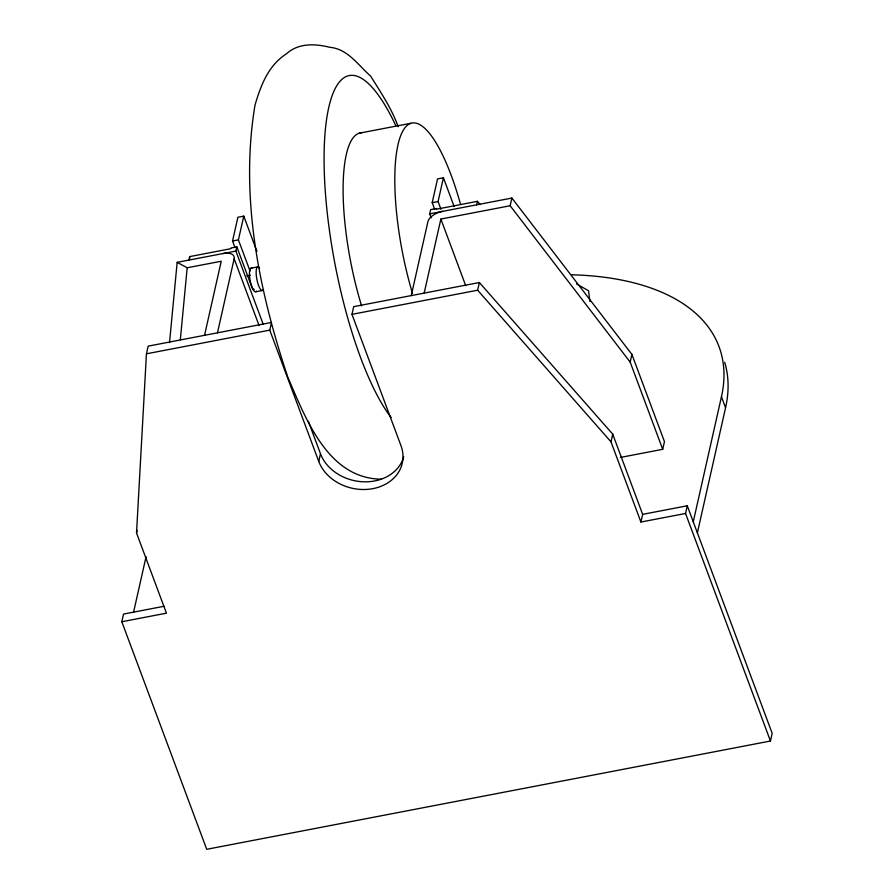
<?xml version="1.0" encoding="UTF-8"?>
<svg xmlns="http://www.w3.org/2000/svg" width="894" height="894" viewBox="0 0 894 894"><rect width="100%" height="100%" fill="white"/><g stroke="black" fill="none" stroke-linecap="round" stroke-linejoin="round"><path stroke-width="1.34" d="M189.617 259.372L189.707 256.6L230.808 248.7L230.965 248.007L236.843 246.878L251.795 286.974A6.213 1.687 79.1 0 0 254.187 289.22M687.274 505.781L685.542 513.469L640.92 522.04L642.652 514.352L687.274 505.781L772.181 733.337L770.449 741.025L206.726 849.3L121.819 621.743L166.44 613.172L136.525 532.98L146.448 353.812L148.18 346.134L271.497 322.443M169.525 342.648L177.168 262.344L235.893 251.069L236.843 246.878M180.331 339.765L187.181 267.775L177.168 262.344M188.913 260.087L189.707 256.6M136.525 532.98L137.095 530.421M121.819 621.743L123.551 614.055L164.116 606.266M133.519 612.424L146.08 556.683M204.547 335.306L221.243 261.238L187.181 267.775M234.966 247.515L232.541 241.011L237.893 217.264L243.771 216.136L256.947 251.449M217.465 332.825L234.161 258.757A13.667 6.951 -20.5 0 0 222.975 253.55M250.052 271.072L238.407 239.894L243.771 216.136M642.652 514.352L612.725 434.16L479.374 282.515L353.7 306.653L351.968 314.342L400.97 445.659A43.493 35.536 12.7 0 1 372.954 488.638A43.493 35.536 12.7 0 1 318.756 461.449L269.764 330.132L271.206 323.729M318.756 461.449L320.488 453.761L308.363 421.264M411.251 295.601L427.947 221.533A13.667 6.951 -20.5 0 1 442.597 211.364M431.143 217.767L429.679 213.845L430.617 209.654L436.495 208.525L436.339 209.23L477.441 201.329L480.145 204.525M434.618 209.162L432.193 202.67L437.546 178.912L443.424 177.783L454.152 206.559M440.977 209.341L438.071 201.541L443.424 177.783M424.169 293.12L440.865 219.052L510.15 205.743L630.169 362.104L662.711 449.313L620.425 457.437M476.658 204.827L477.441 201.329M640.92 522.04L610.993 441.848L477.642 290.204L479.374 282.515M510.15 205.743L511.882 198.055L429.679 213.845M610.993 441.848L612.725 434.16M630.169 362.104L631.902 354.415L511.882 198.055M662.711 449.313L664.443 441.625L631.902 354.415M693.263 521.828L721.447 396.746A298.216 151.645 -20.5 0 0 571.914 274.793M697.376 532.846L725.559 407.776A298.216 151.645 -20.5 0 0 724.665 362.282M359.22 133.195L410.894 123.271M232.541 241.011L238.407 239.894M432.193 202.67L438.071 201.541M251.002 268.178L257.695 266.893M246.811 275.877L250.331 275.196M255.762 291.79L262.456 290.505M146.448 353.812L269.764 330.132M351.968 314.342L477.642 290.204M381.291 479.184C327.595 478.513 305.569 418.135 287.756 377.011C258.768 290.293 239.715 196.457 255.013 105.101C260.802 85.332 268.301 65.418 286.505 53.774C298.261 42.946 315.146 43.582 329.651 47.281C347.654 48.779 358.114 65.106 370.63 76.102C380.799 92.428 391.65 108.465 398.165 126.713M576.529 283.912L588.531 290.762L589.895 301.457M721.447 396.746L725.559 407.776M685.542 513.469L770.449 741.025M440.865 219.052L465.707 285.644M235.893 251.069L263.216 324.31M234.161 258.757L259.003 325.349M403.742 456.577A43.493 35.536 12.7 0 1 363.601 481.799A43.493 35.536 12.7 0 1 320.488 453.761M256.489 291.131A12.058 3.274 79.1 0 1 250.242 280.995A12.058 3.274 79.1 0 1 251.896 268.312M263.182 289.846A12.058 3.274 79.1 0 1 256.656 278.157A12.058 3.274 79.1 0 1 259.584 267.965M391.181 417.576A182.655 49.595 79.1 0 1 324.12 153.232A182.655 49.595 79.1 0 1 395.696 125.428M361.589 305.882A124.255 33.737 79.1 0 1 361.69 132.759M412.458 293.299A124.255 33.737 79.1 0 1 402.635 131.384A124.255 33.737 79.1 0 1 460.298 203.474"/></g></svg>
